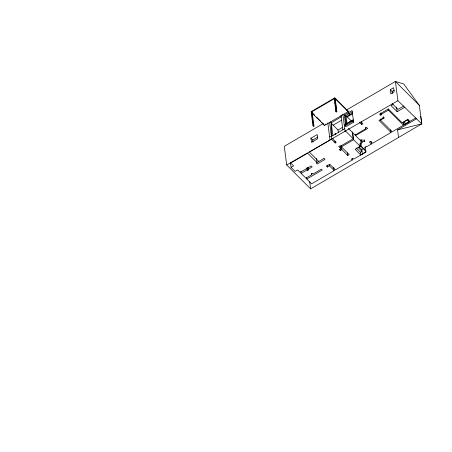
<?xml version="1.0" encoding="UTF-8"?>
<svg xmlns="http://www.w3.org/2000/svg" width="452" height="452" viewBox="0 0 452 452"><rect width="100%" height="100%" fill="white"/><g stroke="black" fill="none" stroke-linecap="round" stroke-linejoin="round"><path stroke-width="0.68" d="M323.293 123.549L284.274 146.324L286.704 164.991L310.626 188.885L421.784 123.871L420.75 116.35M371.047 141.369L371.386 143.99L366.719 146.725L366.301 146.312L364.922 147.115L365.346 147.533L365.922 151.985L353.724 159.144L352.961 158.381L351.503 159.228L352.266 159.997L335.424 169.879L329.768 164.229L326.446 166.172L327.338 167.065L329.406 165.856L329.322 164.861M390.697 129.803L391.042 132.459L372.572 143.295L370.561 141.284L369.374 141.973L371.386 143.99M403.099 122.532L403.444 125.181L392.189 131.786L380.556 120.175L380.386 118.848M407.597 120.277L409.043 121.724L405.647 123.707L404.201 122.266L403.845 122.481L404.139 124.775L415.778 117.949M333.723 167.2L334.169 170.613L311.603 183.851L306.801 179.054L306.62 177.687M312.23 113.203L324.496 125.447L348.164 111.633L348.096 111.147L334.791 97.852L311.123 111.672L312.959 125.82L313.513 126.374L313.982 126.102L312.208 112.441L311.654 111.881L334.214 98.717L334.746 100.429M311.739 112.712L312.208 112.441M348.164 111.633L335.214 98.7L336.887 111.599L336.248 111.972L335.887 111.616L336.531 111.237L334.791 97.852M312.959 125.82L313.428 125.549L311.654 111.881M346.255 110.141L395.393 81.462L403.726 83.965L419.32 105.356L421.784 123.871L397.551 129.888L398.551 137.561M347.272 111.627L348.096 111.147M341.435 116.78L331.226 122.741L331.44 136.419L329.576 136.6M353.238 119.842L345.565 124.323L344.356 115.023L352.035 110.542L353.633 122.176L345.87 126.707L345.034 125.871L344.882 124.679L352.6 120.17L353.436 121.006M352.379 111.757L345.255 115.921L346.345 124.351M390.279 89.654L393.63 87.699L394.172 91.875L390.822 93.83L390.279 89.654L392.07 91.445L392.342 93.536M346.989 123.3L346.147 116.814L352.729 112.972M333.164 125.153L341.684 120.187M347.159 116.989L352.633 113.791M310.919 138.239L317.202 134.577L317.739 138.713L311.462 142.374L310.919 138.239L312.716 140.03L312.987 142.097M392.07 91.445L394.308 90.146M312.716 140.03L317.852 137.035M338.373 132.73L338.017 130.001L342.786 127.221M345.034 125.871L352.797 121.339L352.6 120.17M331.44 136.419L344.746 128.656M286.704 164.991L397.89 100.7L395.393 81.462L419.32 105.356M333.237 138.21L332.429 138.685L336.198 142.448L335.248 143.001L331.48 139.239L309.428 152.109L318.807 161.477M344.644 131.555L345.537 131.035L353.249 138.736L340.147 146.392L339.701 145.939L338.751 146.493L340.859 148.601L339.328 149.493L340.328 150.493L341.859 149.601L341.328 145.504M393.048 104.452L391.053 105.621L397.144 111.7L404.969 107.135M359.221 122.119L361.662 124.56L362.979 123.791L361.024 121.842M407.885 119.656L402.286 122.921L388.336 108.988L379.539 114.124L380.578 115.158L381.172 114.814L380.861 114.503L388.37 110.124L388.195 108.796M306.801 167.862L307.066 169.907L307.62 170.46L308.818 169.754L308.27 169.206L312.179 166.924L311.179 165.929L300.117 172.387L297.659 169.924L295.116 171.41L291.048 167.347L293.591 165.861L290.738 163.019L307.62 153.166L316.999 162.528L316.468 158.432M383.138 116.559L383.307 117.887L378.979 120.413L391.042 132.459M403.873 105.971L397.997 109.395L392.093 103.497M365.668 127.407L365.837 128.73L355.023 135.046L348.345 128.379M380.556 120.175L384.33 117.966L383.562 117.198L382.968 117.548L383.307 117.887M361.414 139.611L361.685 141.702L364.538 141.527L364.538 140.035L360.272 140.29L355.56 135.583L367.691 128.504L366.595 127.407L365.278 128.176L365.837 128.73M341.859 149.601L347.763 155.499L349.221 154.646L341.401 146.838L353.583 139.73L352.696 132.899M311.677 173.325L311.852 174.687L305.902 178.161L301.117 173.382L307.066 169.907M361.25 146.471L360.781 143.001L361.052 143.273L362.447 142.459L361.685 141.702M361.001 144.708L359.894 143.606L360.25 146.352L355.136 149.335L360.792 154.98L365.922 151.985M403.314 122.046L407.721 119.469L409.738 121.509L404.139 124.775M306.801 179.054L322.248 170.037L321.355 169.144L313.055 173.986L312.411 173.342L311.208 174.043L311.852 174.687M362.357 154.064L361.781 149.612L365.346 147.533M397.551 129.888L416.586 118.78M360.792 154.98L360.436 152.234L362.001 151.318L357.911 147.233M397.89 100.7L421.784 123.871M353.583 139.73L360.25 146.352M409.105 121.876L408.783 119.735M388.37 110.124L403.444 125.181M348.193 112.785L349.989 114.576M352.797 121.339L353.633 122.176M346.317 115.966L351.566 121.204M344.356 115.023L346.147 116.814M336.531 111.237L336.887 111.599M359.052 146.889L361.781 149.612M330.327 121.842L331.226 122.741L332.887 135.521M356.193 148.002L360.436 152.234M331.265 123.26L338.017 130.001M335.892 134.21L335.017 133.34L335.186 134.639M312.603 113.147L314.575 115.113M316.547 117.085L320.485 121.023M321.965 122.498L324.496 125.447M313.428 125.549L313.982 126.102M329.406 165.856L334.169 170.613M396.54 107.062L397.144 111.7M380.991 113.429L381.172 114.814M380.691 113.181L380.861 114.503M380.307 113.079L380.578 115.158M364.357 140.137L364.538 141.527M361.317 121.893L361.662 124.56M360.6 139.775L361.052 143.273M355.391 134.255L355.56 135.583M352.368 131.911L353.249 138.736M352.091 158.629L352.266 159.997M342.865 114.198L345.04 130.939M347.418 152.844L347.763 155.499M340.972 115.305L342.853 129.758M341.226 145.471L341.401 146.838M335.011 102.468L335.192 103.824M335.452 105.864L335.633 107.22M335.892 109.254L336.248 111.972M340.503 145.872L340.859 148.601M334.214 98.717L335.887 111.616M340.147 149.109L340.328 150.493M335 141.047L335.248 143.001M329.627 122.452L331.74 138.702M327.807 122.989L329.983 139.73M325.779 124.176L325.841 124.662M327.078 165.07L327.338 167.065M308.004 167.161L308.27 169.206M309.637 181.28L310.626 188.885M307.275 167.805L307.62 170.46M300.851 171.336L301.117 173.382M290.427 162.584L291.048 167.347M323.982 158.454L316.231 162.98L317.231 163.98L324.982 159.454L323.982 158.454M360.142 145.363L365.798 151.013L360.142 145.363"/></g></svg>
